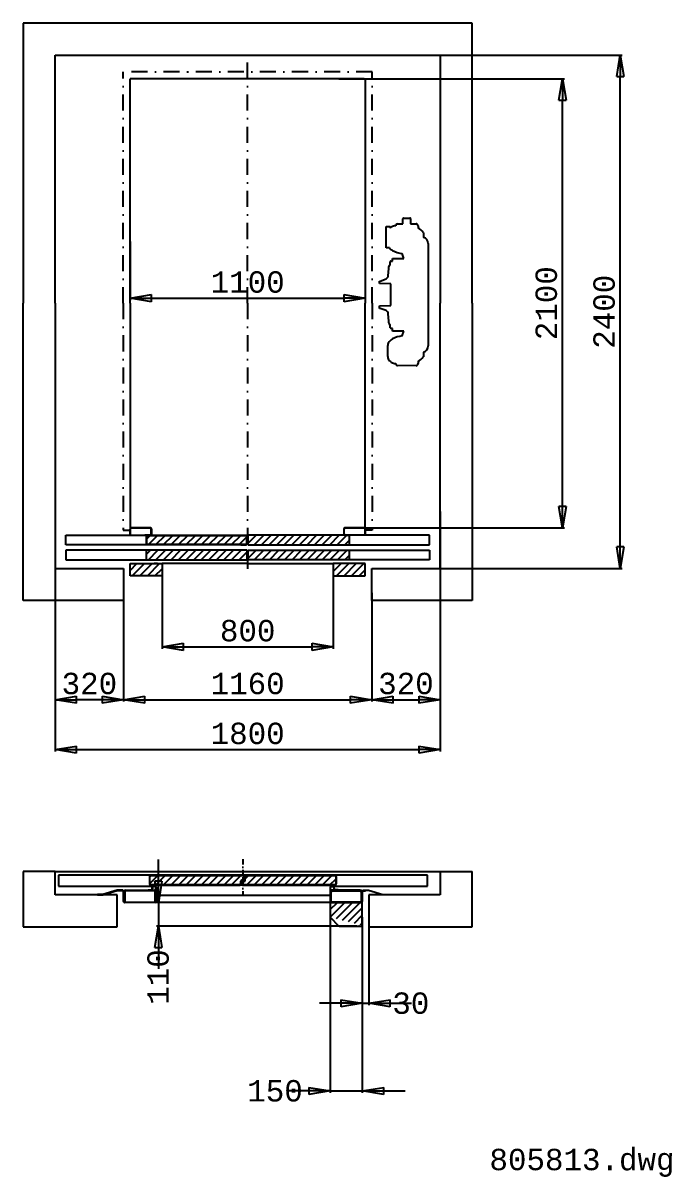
# Model space of a CAD drawing. Extents: x 66121 to 89453, y -8534 to 10021.
# Drawn here: x 71130 to 74164, y 3888 to 9284 of the extents above; entities that cross this region are included whole.
import ezdxf

# ---------------------------------------------------------------- set-up
doc = ezdxf.new("R2010")
doc.units = 0
doc.header["$LTSCALE"] = 50
doc.header["$MEASUREMENT"] = 0
doc.linetypes.add('DASHDOT', pattern=[1, 0.5, -0.25, 0, -0.25])
doc.layers.get('0').update_dxf_attribs({"linetype": 'CONTINUOUS'})
doc.layers.get('Defpoints').update_dxf_attribs({"linetype": 'CONTINUOUS'})
for name, color, linetype in [('CONT_35', 250, 'CONTINUOUS'), ('CONT_70', 5, 'CONTINUOUS'), ('DASHD_35', 40, 'DASHDOT'), ('DIM_MM', 7, 'CONTINUOUS'), ('HATCH_35', 6, 'CONTINUOUS'), ('TEXT_50', 7, 'CONTINUOUS')]:
    doc.layers.add(name, color=color, linetype=linetype)
doc.styles.get("Standard").update_dxf_attribs({"font": 'monotxt'})
doc.dimstyles.get("Standard").update_dxf_attribs({"dimscale": 50, "dimtxt": 2, "dimasz": 2, "dimexe": 0.18, "dimexo": 0, "dimgap": 0.5, "dimtad": 1, "dimdec": 0, "dimrnd": 1, "dimzin": 0, "dimdsep": 46, "dimtxsty": 'Standard', "dimblk": 'CLOSED', "dimcen": 0.09, "dimadec": 0, "dimazin": 0, "dimtfac": 1, "dimtdec": 0, "dimtmove": 2, "dimatfit": 0, "dimldrblk": 'CLOSED', "dimfxl": 1, "dimtolj": 1, "dimtzin": 0, "dimarcsym": 0})
pattern_1 = [(45, (62672.6360790185, -92637.37500503281), (-17.67766952966369, 17.67766952966369), [])]

# ---------------------------------------------------------------- blocks, each defined once
blk = doc.blocks.new('_Closed')
at = {"color": 0, "linetype": 'Continuous', "lineweight": -2}
for p, q in [((-1, 0.1666666666666667), (0, 0)), ((-1, 0.1666666666666667), (-1, -0.1666666666666667)), ((0, 0), (-1, -0.1666666666666667)), ((0, 0), (-1, 0))]:
    blk.add_line(p, q, dxfattribs=at)
blk = doc.blocks.new('*D38')
at = {"layer": 'Defpoints', "color": 0, "transparency": 16777216}
for p in [(72565.84516200642, 5121.343348505245), (72716.07251200639, 5103.025324055117), (72716.07251200639, 4290.110571547753)]:
    blk.add_point(p, dxfattribs=at)
at = {"layer": 'DIM_MM', "color": 0, "lineweight": -2, "transparency": 16777216}
for p, q in [((72565.84516200642, 5121.343348505245), (72565.84516200642, 4281.110571547753)), ((72716.07251200639, 5103.025324055117), (72716.07251200639, 4281.110571547753)), ((72465.84516200642, 4290.110571547753), (72365.84516200642, 4290.110571547753)), ((72565.84516200642, 4290.110571547753), (72716.07251200639, 4290.110571547753)), ((72816.07251200639, 4290.110571547753), (72916.07251200639, 4290.110571547753))]:
    blk.add_line(p, q, dxfattribs=at)
at = {"layer": 'DIM_MM', "color": 0, "lineweight": -2, "transparency": 16777216, "xscale": 100, "yscale": 100, "zscale": 100}
blk.add_blockref('_Closed', (72565.84516200642, 4290.110571547753), dxfattribs=at)
at = {"layer": 'DIM_MM', "color": 0, "lineweight": -2, "transparency": 16777216, "xscale": 100, "yscale": 100, "zscale": 100, "rotation": 180}
blk.add_blockref('_Closed', (72716.07251200639, 4290.110571547753), dxfattribs=at)
at = {"layer": 'DIM_MM', "color": 0, "transparency": 16777216, "insert": (72307.89082291625, 4290.110571547753), "char_height": 100, "attachment_point": 5}
blk.add_mtext('\\A1;150', dxfattribs=at)
blk = doc.blocks.new('*D39')
at = {"layer": 'Defpoints', "color": 0, "transparency": 16777216}
for p in [(72716.07251200639, 5103.400818184666), (72746.51798200666, 5097.953953644996), (72746.51798200666, 4699.898683044354)]:
    blk.add_point(p, dxfattribs=at)
at = {"layer": 'DIM_MM', "color": 0, "lineweight": -2, "transparency": 16777216}
for p, q in [((72716.07251200639, 5103.400818184666), (72716.07251200639, 4690.898683044354)), ((72746.51798200666, 5097.953953644996), (72746.51798200666, 4690.898683044354)), ((72616.07251200639, 4699.898683044354), (72516.07251200639, 4699.898683044354)), ((72716.07251200639, 4699.898683044354), (72746.51798200666, 4699.898683044354)), ((72846.51798200666, 4699.898683044354), (72946.51798200666, 4699.898683044354))]:
    blk.add_line(p, q, dxfattribs=at)
at = {"layer": 'DIM_MM', "color": 0, "lineweight": -2, "transparency": 16777216, "xscale": 100, "yscale": 100, "zscale": 100}
blk.add_blockref('_Closed', (72716.07251200639, 4699.898683044354), dxfattribs=at)
at = {"layer": 'DIM_MM', "color": 0, "lineweight": -2, "transparency": 16777216, "xscale": 100, "yscale": 100, "zscale": 100, "rotation": 180}
blk.add_blockref('_Closed', (72746.51798200666, 4699.898683044354), dxfattribs=at)
at = {"layer": 'DIM_MM', "color": 0, "transparency": 16777216, "insert": (72942.79425120183, 4699.898683044354), "char_height": 100, "attachment_point": 5}
blk.add_mtext('\\A1;30', dxfattribs=at)
blk = doc.blocks.new('*D40')
at = {"layer": 'Defpoints', "color": 0, "transparency": 16777216}
for p in [(72606.26171200883, 9023.879352251948), (73651.76171200981, 9023.879352251948), (72674.76171201041, 6923.879352254131)]:
    blk.add_point(p, dxfattribs=at)
at = {"layer": 'DIM_MM', "color": 0, "lineweight": -2, "transparency": 16777216}
for p, q in [((72606.26171200883, 9023.879352251948), (73660.76171200981, 9023.879352251948)), ((73651.76171200981, 7023.879352254131), (73651.76171200981, 8923.879352251948)), ((72674.76171201041, 6923.879352254131), (73660.76171200981, 6923.879352254131))]:
    blk.add_line(p, q, dxfattribs=at)
at = {"layer": 'DIM_MM', "color": 0, "lineweight": -2, "transparency": 16777216, "xscale": 100, "yscale": 100, "zscale": 100}
for p, rotation in [((73651.76171200981, 9023.879352251948), 90), ((73651.76171200981, 6923.879352254131), 270)]:
    blk.add_blockref('_Closed', p, dxfattribs=dict(at, rotation=rotation))
at = {"layer": 'DIM_MM', "color": 0, "transparency": 16777216, "insert": (73576.76171200981, 7973.879352253051), "char_height": 100, "attachment_point": 5, "rotation": 90}
blk.add_mtext('\\A1;2100', dxfattribs=at)
blk = doc.blocks.new('*D41')
at = {"layer": 'Defpoints', "color": 0, "transparency": 16777216}
for p in [(71279.9417120098, 7040.419352255391), (73079.9417120098, 6999.219352255001), (73079.9417120098, 5886.48935225499)]:
    blk.add_point(p, dxfattribs=at)
at = {"layer": 'DIM_MM', "color": 0, "lineweight": -2, "transparency": 16777216}
for p, q in [((71279.9417120098, 7040.419352255391), (71279.9417120098, 5877.48935225499)), ((73079.9417120098, 6999.219352255001), (73079.9417120098, 5877.48935225499)), ((71379.9417120098, 5886.48935225499), (72979.9417120098, 5886.48935225499))]:
    blk.add_line(p, q, dxfattribs=at)
at = {"layer": 'DIM_MM', "color": 0, "lineweight": -2, "transparency": 16777216, "xscale": 100, "yscale": 100, "zscale": 100, "rotation": 180}
blk.add_blockref('_Closed', (71279.9417120098, 5886.48935225499), dxfattribs=at)
at = {"layer": 'DIM_MM', "color": 0, "lineweight": -2, "transparency": 16777216, "xscale": 100, "yscale": 100, "zscale": 100}
blk.add_blockref('_Closed', (73079.9417120098, 5886.48935225499), dxfattribs=at)
at = {"layer": 'DIM_MM', "color": 0, "transparency": 16777216, "insert": (72179.9417120098, 5961.48935225499), "char_height": 100, "attachment_point": 5}
blk.add_mtext('\\A1;1800', dxfattribs=at)
blk = doc.blocks.new('*D42')
at = {"layer": 'Defpoints', "color": 0, "transparency": 16777216}
for p in [(72644.14076235984, 5171.698445255584), (71762.51253811235, 5061.213545256389), (72690.24460495984, 5061.213545256389)]:
    blk.add_point(p, dxfattribs=at)
at = {"layer": 'DIM_MM', "color": 0, "lineweight": -2, "transparency": 16777216}
for p, q in [((71762.51253811235, 5271.698445255584), (71762.51253811235, 5371.698445255584)), ((72644.14076235984, 5171.698445255584), (71753.51253811235, 5171.698445255584)), ((71762.51253811235, 5171.698445255584), (71762.51253811235, 5061.213545256389)), ((72690.24460495984, 5061.213545256389), (71753.51253811235, 5061.213545256389)), ((71762.51253811235, 4961.213545256389), (71762.51253811235, 4861.213545256389))]:
    blk.add_line(p, q, dxfattribs=at)
at = {"layer": 'DIM_MM', "color": 0, "lineweight": -2, "transparency": 16777216, "xscale": 100, "yscale": 100, "zscale": 100}
for p, rotation in [((71762.51253811235, 5171.698445255584), 270), ((71762.51253811235, 5061.213545256389), 90)]:
    blk.add_blockref('_Closed', p, dxfattribs=dict(at, rotation=rotation))
at = {"layer": 'DIM_MM', "color": 0, "transparency": 16777216, "insert": (71761.73734711643, 4822.835127285791), "char_height": 100, "attachment_point": 5, "rotation": 90}
blk.add_mtext('\\A1;110', dxfattribs=at)
blk = doc.blocks.new('*D43')
at = {"layer": 'Defpoints', "color": 0, "transparency": 16777216}
for p in [(71599.94171200659, 6646.819352255239), (72759.94171200645, 6611.319352254919), (72759.94171200645, 6119.809352255084)]:
    blk.add_point(p, dxfattribs=at)
at = {"layer": 'DIM_MM', "color": 0, "lineweight": -2, "transparency": 16777216}
for p, q in [((71599.94171200659, 6646.819352255239), (71599.94171200659, 6110.809352255084)), ((72759.94171200645, 6611.319352254919), (72759.94171200645, 6110.809352255084)), ((71699.94171200659, 6119.809352255084), (72659.94171200645, 6119.809352255084))]:
    blk.add_line(p, q, dxfattribs=at)
at = {"layer": 'DIM_MM', "color": 0, "lineweight": -2, "transparency": 16777216, "xscale": 100, "yscale": 100, "zscale": 100, "rotation": 180}
blk.add_blockref('_Closed', (71599.94171200659, 6119.809352255084), dxfattribs=at)
at = {"layer": 'DIM_MM', "color": 0, "lineweight": -2, "transparency": 16777216, "xscale": 100, "yscale": 100, "zscale": 100}
blk.add_blockref('_Closed', (72759.94171200645, 6119.809352255084), dxfattribs=at)
at = {"layer": 'DIM_MM', "color": 0, "transparency": 16777216, "insert": (72179.94171200652, 6194.809352255084), "char_height": 100, "attachment_point": 5}
blk.add_mtext('\\A1;1160', dxfattribs=at)
blk = doc.blocks.new('*D44')
at = {"layer": 'Defpoints', "color": 0, "transparency": 16777216}
for p in [(71629.94171200588, 8262.41935225478), (72729.9417120066, 8191.119352255169), (72729.9417120066, 7997.319352254977)]:
    blk.add_point(p, dxfattribs=at)
at = {"layer": 'DIM_MM', "color": 0, "lineweight": -2, "transparency": 16777216}
for p, q in [((71629.94171200588, 8262.41935225478), (71629.94171200588, 7988.319352254977)), ((72729.9417120066, 8191.119352255169), (72729.9417120066, 7988.319352254977)), ((71729.94171200588, 7997.319352254977), (72629.9417120066, 7997.319352254977))]:
    blk.add_line(p, q, dxfattribs=at)
at = {"layer": 'DIM_MM', "color": 0, "lineweight": -2, "transparency": 16777216, "xscale": 100, "yscale": 100, "zscale": 100, "rotation": 180}
blk.add_blockref('_Closed', (71629.94171200588, 7997.319352254977), dxfattribs=at)
at = {"layer": 'DIM_MM', "color": 0, "lineweight": -2, "transparency": 16777216, "xscale": 100, "yscale": 100, "zscale": 100}
blk.add_blockref('_Closed', (72729.9417120066, 7997.319352254977), dxfattribs=at)
at = {"layer": 'DIM_MM', "color": 0, "transparency": 16777216, "insert": (72179.94171200624, 8072.319352254977), "char_height": 100, "attachment_point": 5}
blk.add_mtext('\\A1;1100', dxfattribs=at)
blk = doc.blocks.new('*D68')
at = {"layer": 'Defpoints', "color": 0, "transparency": 16777216}
for p in [(71279.9417120098, 6896.519352254814), (71599.94171200668, 6671.319352254774), (71279.9417120098, 6119.809352255084)]:
    blk.add_point(p, dxfattribs=at)
at = {"layer": 'DIM_MM', "color": 0, "lineweight": -2, "transparency": 16777216}
for p, q in [((71279.9417120098, 6896.519352254814), (71279.9417120098, 6110.809352255084)), ((71599.94171200668, 6671.319352254774), (71599.94171200668, 6110.809352255084)), ((71499.94171200668, 6119.809352255084), (71379.9417120098, 6119.809352255084))]:
    blk.add_line(p, q, dxfattribs=at)
at = {"layer": 'DIM_MM', "color": 0, "lineweight": -2, "transparency": 16777216, "xscale": 100, "yscale": 100, "zscale": 100, "rotation": 180}
blk.add_blockref('_Closed', (71279.9417120098, 6119.809352255084), dxfattribs=at)
at = {"layer": 'DIM_MM', "color": 0, "lineweight": -2, "transparency": 16777216, "xscale": 100, "yscale": 100, "zscale": 100}
blk.add_blockref('_Closed', (71599.94171200668, 6119.809352255084), dxfattribs=at)
at = {"layer": 'DIM_MM', "color": 0, "transparency": 16777216, "insert": (71439.94171200824, 6194.809352255084), "char_height": 100, "attachment_point": 5}
blk.add_mtext('\\A1;320', dxfattribs=at)
blk = doc.blocks.new('*D69')
at = {"layer": 'Defpoints', "color": 0, "transparency": 16777216}
for p in [(71779.9417120066, 6719.319352255094), (72579.94171200652, 6721.619352255198), (72579.94171200652, 6366.859352255393)]:
    blk.add_point(p, dxfattribs=at)
at = {"layer": 'DIM_MM', "color": 0, "lineweight": -2, "transparency": 16777216}
for p, q in [((71779.9417120066, 6719.319352255094), (71779.9417120066, 6357.859352255393)), ((72579.94171200652, 6721.619352255198), (72579.94171200652, 6357.859352255393)), ((71879.9417120066, 6366.859352255393), (72479.94171200652, 6366.859352255393))]:
    blk.add_line(p, q, dxfattribs=at)
at = {"layer": 'DIM_MM', "color": 0, "lineweight": -2, "transparency": 16777216, "xscale": 100, "yscale": 100, "zscale": 100, "rotation": 180}
blk.add_blockref('_Closed', (71779.9417120066, 6366.859352255393), dxfattribs=at)
at = {"layer": 'DIM_MM', "color": 0, "lineweight": -2, "transparency": 16777216, "xscale": 100, "yscale": 100, "zscale": 100}
blk.add_blockref('_Closed', (72579.94171200652, 6366.859352255393), dxfattribs=at)
at = {"layer": 'DIM_MM', "color": 0, "transparency": 16777216, "insert": (72179.94171200656, 6441.859352255393), "char_height": 100, "attachment_point": 5}
blk.add_mtext('\\A1;800', dxfattribs=at)
blk = doc.blocks.new('*D70')
at = {"layer": 'Defpoints', "color": 0, "transparency": 16777216}
for p in [(73034.86171200984, 9133.87935225544), (73921.96171200975, 9133.87935225544), (73013.6617120098, 6733.879352254713)]:
    blk.add_point(p, dxfattribs=at)
at = {"layer": 'DIM_MM', "color": 0, "lineweight": -2, "transparency": 16777216}
for p, q in [((73034.86171200984, 9133.87935225544), (73930.96171200975, 9133.87935225544)), ((73921.96171200975, 6833.879352254713), (73921.96171200975, 9033.87935225544)), ((73013.6617120098, 6733.879352254713), (73930.96171200975, 6733.879352254713))]:
    blk.add_line(p, q, dxfattribs=at)
at = {"layer": 'DIM_MM', "color": 0, "lineweight": -2, "transparency": 16777216, "xscale": 100, "yscale": 100, "zscale": 100}
for p, rotation in [((73921.96171200975, 9133.87935225544), 90), ((73921.96171200975, 6733.879352254713), 270)]:
    blk.add_blockref('_Closed', p, dxfattribs=dict(at, rotation=rotation))
at = {"layer": 'DIM_MM', "color": 0, "transparency": 16777216, "insert": (73846.96171200975, 7933.879352255089), "char_height": 100, "attachment_point": 5, "rotation": 90}
blk.add_mtext('\\A1;2400', dxfattribs=at)
blk = doc.blocks.new('*D71')
at = {"layer": 'Defpoints', "color": 0, "transparency": 16777216}
for p in [(73079.9417120098, 6867.519352254727), (72759.94171200672, 6618.919352255012), (73079.9417120098, 6119.809352255084)]:
    blk.add_point(p, dxfattribs=at)
at = {"layer": 'DIM_MM', "color": 0, "lineweight": -2, "transparency": 16777216}
for p, q in [((73079.9417120098, 6867.519352254727), (73079.9417120098, 6110.809352255084)), ((72759.94171200672, 6618.919352255012), (72759.94171200672, 6110.809352255084)), ((72859.94171200672, 6119.809352255084), (72979.9417120098, 6119.809352255084))]:
    blk.add_line(p, q, dxfattribs=at)
at = {"layer": 'DIM_MM', "color": 0, "lineweight": -2, "transparency": 16777216, "xscale": 100, "yscale": 100, "zscale": 100, "rotation": 180}
blk.add_blockref('_Closed', (72759.94171200672, 6119.809352255084), dxfattribs=at)
at = {"layer": 'DIM_MM', "color": 0, "lineweight": -2, "transparency": 16777216, "xscale": 100, "yscale": 100, "zscale": 100}
blk.add_blockref('_Closed', (73079.9417120098, 6119.809352255084), dxfattribs=at)
at = {"layer": 'DIM_MM', "color": 0, "transparency": 16777216, "insert": (72919.94171200827, 6194.809352255084), "char_height": 100, "attachment_point": 5}
blk.add_mtext('\\A1;320', dxfattribs=at)

msp = doc.modelspace()

# ---------------------------------------------------------------- hatches: boundary and pattern name
at = {"layer": 'HATCH_35'}
h = msp.add_hatch(dxfattribs=at)
h.set_pattern_fill('ANSI31', color=256, scale=200, style=0)
h.set_pattern_definition(pattern_1)
h.paths.add_polyline_path([(71779.94171200659, 6755.879352258089), (71629.94171200678, 6755.879352257361), (71629.94171200659, 6698.879352253753), (71779.94171200659, 6698.879352257391)])
h.paths.add_polyline_path([(72177.44171200664, 6773.879352254859), (72177.44171200664, 6818.879352255295), (71705.44171200652, 6818.879352255295), (71705.4417120066, 6773.879352254859)])
h.paths.add_polyline_path([(71706.44171200653, 6887.879352254422), (71706.44171200653, 6844.879352254393), (72176.4417120066, 6844.879352254393), (72176.4417120066, 6887.879352254422)])
h = msp.add_hatch(dxfattribs=at)
h.set_pattern_fill('ANSI31', color=256, scale=200, style=0)
h.set_pattern_definition(pattern_1)
h.paths.add_polyline_path([(72654.4417120066, 6888.879352252443), (72634.94171200652, 6888.879352252443), (72182.44171200648, 6888.879352255004), (72182.44171200648, 6843.879352255295), (72654.44171200659, 6843.879352255295)])
h.paths.add_polyline_path([(72654.44171200659, 6818.879352255295), (72182.44171200648, 6818.879352255295), (72182.44171200648, 6773.879352254859), (72654.44171200649, 6773.879352254859)])
h.paths.add_polyline_path([(72729.94171200633, 6755.879352257361), (72579.9417120065, 6755.879352258089), (72579.9417120065, 6698.879352257391), (72729.94171200642, 6698.879352253753)])
h = msp.add_hatch(dxfattribs=at)
h.set_pattern_fill('ANSI31', color=256, scale=200, style=0)
h.set_pattern_definition(pattern_1)
edge = h.paths.add_edge_path()
edge.add_line((72143.69767600954, 5253.901214255493), (71726.59473700321, 5253.901214256221))
edge.add_arc((71726.59473700321, 5257.960610255723), 4.059395999981887, 180, 270, ccw=False)
edge.add_line((71722.53534100317, 5257.960610255723), (71722.53534100334, 5293.48032525555))
edge.add_arc((71726.59473700312, 5293.48032525555), 4.059395999845744, 90, 180, ccw=False)
edge.add_line((71726.59473700312, 5297.539721255052), (72158.92041100957, 5297.53972125578))
edge.add_arc((72158.92041100957, 5293.48032525555), 4.059395999999769, 0, 90, ccw=False)
edge.add_line((72162.97980700954, 5293.48032525555), (72162.97980700954, 5280.287288255531))
edge.add_arc((72158.92041100957, 5280.287288255531), 4.059395999996885, -90, 0, ccw=False)
edge.add_line((72158.92041100957, 5276.227892256029), (72152.8313170095, 5276.227892256029))
edge.add_arc((72152.8313170095, 5271.153647255742), 5.074244999998269, 90, 180)
edge.add_line((72147.75707200958, 5271.153647255742), (72147.75707200958, 5257.960610255723))
edge.add_arc((72143.69767600954, 5257.960610255723), 4.059395999999193, -90, 0, ccw=False)
h = msp.add_hatch(dxfattribs=at)
h.set_pattern_fill('ANSI31', color=256, scale=200, style=0)
h.set_pattern_definition(pattern_1)
edge = h.paths.add_edge_path()
edge.add_line((72589.21638700974, 5253.901214255493), (72156.89071300956, 5253.901214255493))
edge.add_arc((72156.89071300956, 5257.960610255723), 4.059395999999769, 180, 270, ccw=False)
edge.add_line((72152.8313170095, 5257.960610255723), (72152.8313170095, 5266.079402255455))
edge.add_arc((72156.89071300956, 5266.079402255455), 4.059396000000346, 90, 180, ccw=False)
edge.add_line((72156.89071300956, 5270.138798255684), (72162.57386740952, 5270.138798255684))
edge.add_arc((72162.57386740952, 5275.618982855995), 5.480184599999053, 270, 360)
edge.add_line((72168.05405200955, 5275.618982855995), (72168.05405200955, 5293.48032525555))
edge.add_arc((72172.1134480095, 5293.48032525555), 4.059395999999769, 90, 180, ccw=False)
edge.add_line((72172.1134480095, 5297.53972125578), (72589.21638700974, 5297.53972125578))
edge.add_arc((72589.21638700974, 5293.48032525555), 4.059395999998616, 0, 90, ccw=False)
edge.add_line((72593.2757830097, 5293.48032525555), (72593.2757830097, 5257.960610255723))
edge.add_arc((72589.21638700974, 5257.960610255723), 4.059395999998616, -90, 0, ccw=False)
h = msp.add_hatch(dxfattribs=at)
h.set_pattern_fill('ANSI31', color=256, scale=200, style=0)
h.set_pattern_definition([(45, (62674.6360790185, -92646.37500503281), (-17.67766952966369, 17.67766952966369), [])])
edge = h.paths.add_edge_path()
edge.add_arc((72712.01311600642, 5065.27294125624), 4.059395999999769, 270, 360)
edge.add_arc((72569.90455800635, 5103.488962134703), 4.059395999999769, 180, 225.0000000004419)
edge.add_line((72608.12057888463, 5061.213545256011), (72712.01311600642, 5061.213545256011))
edge.add_line((72567.03413156723, 5100.618535695663), (72605.2501524455, 5062.4025148172))
edge.add_line((72716.07251200637, 5065.27294125624), (72716.07251200637, 5167.639049254249))
edge.add_arc((72712.01311600642, 5167.639049254249), 4.059395999999769, 0, 90)
edge.add_line((72569.90455800635, 5171.698445255934), (72712.01311600642, 5171.698445254478))
edge.add_arc((72569.90455800635, 5167.639049256431), 4.059395999999769, 90, 180)
edge.add_line((72565.8451620064, 5167.639049256431), (72565.8451620064, 5103.488962134703))

# ---------------------------------------------------------------- linework, layer by layer
at = {"layer": 'CONT_35', "ltscale": 3}
for p, q in [((72724.9417119269, 9023.879352255935), (71629.94171200614, 9023.879352214462)), ((71629.94171200569, 7973.879352255208), (71629.94171200614, 9023.879352214462)), ((72729.94171200623, 9023.879352255935), (72729.9417120067, 7973.879352255208)), ((72905.721712007, 8345.374963443064), (72905.721712007, 8368.881254617336)), ((72908.72171200697, 8371.88125461722), (72938.461712007, 8371.88125461722)), ((72941.46171200697, 8368.881254617336), (72941.46171200697, 8345.38101835893)), ((72828.01171181398, 8232.33210742288), (72828.01171181398, 8331.832107423143)), ((72828.01171181398, 8331.832107423143), (72845.51171181399, 8331.832107423143)), ((72845.51171181399, 8331.832107423143), (72845.51171181399, 8324.085424810946)), ((72851.62216842161, 8329.362932801778), (72851.64404994846, 8329.376040349198)), ((72872.22513676832, 8335.794634105296), (72872.2514349154, 8335.79634372687)), ((72880.5200104615, 8345.370693880577), (72905.721712007, 8345.374963443064)), ((72941.46171200697, 8345.38101835893), (72968.19883087625, 8345.385548044906)), ((72968.19883087625, 8345.385548044906), (72968.19883311498, 8345.385547739315)), ((72976.57180169696, 8335.789760816588), (72976.57180169696, 8324.791572342983)), ((73000.47167716418, 8304.095600170294), (73002.33797148292, 8303.582076794155)), ((73002.33797148292, 8303.582076794155), (73002.33797148292, 8281.842076794019)), ((72842.6992066288, 8232.33210742288), (72828.01171181398, 8232.33210742288)), ((72909.68453234107, 8183.539352191619), (72902.71361502662, 8206.590251609632)), ((73024.0117118138, 8253.399157471322), (73024.01171181389, 7773.759547037807)), ((72846.44171203779, 8153.437469146193), (72846.44171203779, 8168.139665979434)), ((72849.44171203776, 8171.139665979317), (72856.44171200709, 8171.139665979317)), ((72856.44171200709, 8183.539352191619), (72909.68453234107, 8183.539352191619)), ((72856.44171200709, 8171.139665979317), (72856.44171200709, 8183.539352191619)), ((72837.39493586897, 8102.319113916346), (72839.94171200681, 8136.579352378212)), ((72839.94171200681, 8136.579352378212), (72839.94171200681, 8145.579352316745)), ((72796.44171200169, 8077.57935225487), (72799.40664757694, 8077.67183619977)), ((72796.44171200169, 8065.579352255336), (72796.44171200169, 8077.57935225487)), ((72849.94171200677, 8064.043087546052), (72796.44171200169, 8065.579352255336)), ((72799.40664757694, 8077.67183619977), (72827.35141232522, 8088.046933205951)), ((72849.94171200677, 7963.115616963078), (72849.94171200677, 8064.043087546052)), ((71629.94171200569, 7973.879352255208), (71629.94171200614, 6923.87935225448)), ((72729.94171200623, 6923.87935225448), (72729.9417120067, 7973.879352255208)), ((72796.44171200169, 7961.579352253793), (72849.94171200677, 7963.115616963078)), ((72796.44171200169, 7949.579352254259), (72796.44171200169, 7961.579352253793)), ((72799.40664757694, 7949.486868309359), (72796.44171200169, 7949.579352254259)), ((72827.35141232512, 7939.111771303178), (72799.40664757694, 7949.486868309359)), ((72839.94171200681, 7890.579352130917), (72837.39493586897, 7924.839590592783)), ((72839.94171200681, 7881.579352192384), (72839.94171200681, 7890.579352130917)), ((72846.44171203779, 7859.019038529696), (72846.44171203779, 7873.721235362937)), ((72856.44171200709, 7856.019038529812), (72849.44171203776, 7856.019038529812)), ((72856.44171200709, 7843.61935231751), (72856.44171200709, 7856.019038529812)), ((72909.68453234107, 7843.61935231751), (72856.44171200709, 7843.61935231751)), ((72902.71361502662, 7820.568452899497), (72909.68453234107, 7843.61935231751)), ((72834.99834514158, 7724.335862917687), (72834.99834514158, 7776.597610222561)), ((73002.33797148292, 7723.576627714974), (73000.47167716418, 7723.063104338835)), ((73002.33797148292, 7745.31662771511), (73002.33797148292, 7723.576627714974)), ((72968.19883057295, 7681.773158681935), (72880.5200104615, 7681.788010628552)), ((72976.57180169696, 7702.367132166146), (72976.57180169696, 7691.368945952454)), ((71629.94171200623, 6893.879352255644), (71629.94171200605, 6918.879352255644)), ((71630.94171200598, 6918.879352255644), (71630.94171200626, 6893.879352255644)), ((71634.94171200616, 6923.879352255208), (71724.94171200658, 6923.879352252297)), ((71724.94171200666, 6922.879352252094), (71634.94171200616, 6922.879352255004)), ((71728.94171200649, 6893.879352252006), (71728.94171200649, 6918.879352252006)), ((71729.9417120065, 6918.879352252006), (71729.9417120065, 6893.879352252006)), ((72629.9417120065, 6918.879352252006), (72629.9417120065, 6893.879352252006)), ((72630.94171200653, 6893.879352252006), (72630.94171200653, 6918.879352252734)), ((72724.94171200621, 6923.879352255935), (72634.94171200643, 6923.879352252297)), ((72634.94171200634, 6922.879352252094), (72724.9417120063, 6922.879352255732)), ((72728.94171200639, 6918.879352255644), (72728.94171200621, 6893.879352255644)), ((72729.94171200623, 6893.879352256372), (72729.94171200642, 6918.879352255644)), ((71329.94171200687, 6888.879352254626), (72177.44171200664, 6888.879352254626)), ((71329.94171200687, 6843.879352254917), (71329.94171200687, 6888.879352254626)), ((71630.94171200626, 6893.879352255644), (71629.94171200623, 6893.879352255644)), ((71699.94171200649, 6889.879352251919), (71724.94171200649, 6889.879352251919)), ((71699.94171200649, 6888.879352251715), (71699.94171200649, 6889.879352251919)), ((71724.94171200649, 6888.879352251715), (71699.94171200649, 6888.879352251715)), ((71705.44171200652, 6888.879352254626), (71705.44171200652, 6843.879352254917)), ((71706.44171200653, 6887.879352254422), (72176.4417120066, 6887.879352254422)), ((71706.44171200653, 6887.879352254422), (71706.44171200653, 6844.879352254393)), ((72176.4417120066, 6844.879352254393), (72176.4417120066, 6887.879352254422)), ((72177.44171200664, 6843.879352254917), (72177.44171200664, 6888.879352254626)), ((72182.44171200648, 6843.879352254917), (72182.44171200648, 6888.879352254626)), ((72659.94171200652, 6889.879352251919), (72634.94171200652, 6889.879352251919)), ((72634.94171200652, 6888.879352252443), (72659.94171200652, 6888.879352252443)), ((72654.44171200659, 6888.879352254626), (72654.44171200659, 6843.879352254917)), ((72659.94171200652, 6888.879352252443), (72659.94171200652, 6889.879352251919)), ((72728.94171200621, 6893.879352255644), (72729.94171200623, 6893.879352256372)), ((73029.94171200623, 6843.879352254917), (73029.94171200623, 6888.879352254626)), ((72177.44171200664, 6843.879352254917), (71329.94171200687, 6843.879352254917)), ((71329.94171200687, 6818.879352254917), (71329.94171200687, 6773.87935225448)), ((71705.44171200652, 6818.879352254917), (71705.4417120066, 6773.87935225448)), ((72176.4417120066, 6844.879352254393), (71706.44171200653, 6844.879352254393)), ((72147.44171200662, 6843.879352254917), (72172.44171200662, 6843.879352254917)), ((72177.44171200664, 6773.87935225448), (72177.44171200664, 6818.879352254917)), ((72182.44171200648, 6773.87935225448), (72182.44171200648, 6818.879352254917)), ((72654.44171200659, 6818.879352254917), (72654.44171200649, 6773.87935225448)), ((73029.94171200623, 6818.879352254917), (73029.94171200623, 6773.87935225448)), ((71629.94171200678, 6755.879352257361), (71779.94171200659, 6755.879352258089)), ((71629.94171200659, 6698.879352253753), (71629.94171200678, 6755.879352257361)), ((71757.94171200757, 6755.879352257361), (71742.94171200952, 6755.879352257361)), ((72179.94171200659, 6755.879352258089), (71779.9417120065, 6755.879352258089)), ((71779.94171200659, 6755.879352258089), (71779.94171200659, 6698.879352257391)), ((72179.9417120065, 6755.879352258089), (72579.94171200659, 6755.879352258089)), ((72729.94171200633, 6755.879352257361), (72579.9417120065, 6755.879352258089)), ((72579.9417120065, 6755.879352258089), (72579.9417120065, 6698.879352257391)), ((72729.94171200642, 6698.879352253753), (72729.94171200633, 6755.879352257361)), ((71779.94171200659, 6698.879352257391), (71629.94171200659, 6698.879352253753)), ((72579.9417120065, 6698.879352257391), (72729.94171200642, 6698.879352253753))]:
    msp.add_line(p, q, dxfattribs=at)
at = {"layer": 'CONT_35'}
for p, q in [((71279.94171200978, 5316.821852254689), (73079.9417120098, 5316.821852254689)), ((73020.52721201233, 5298.554570255837), (71295.28391200681, 5298.55457025511)), ((71295.28391200681, 5298.55457025511), (71295.28391200681, 5247.812120255148)), ((71721.52049200328, 5293.48032525555), (71721.5204920032, 5257.960610255723)), ((71722.53534100317, 5257.960610255723), (71722.53534100334, 5293.48032525555)), ((72158.92041100957, 5298.554570255837), (71726.59473700321, 5298.55457025511)), ((71726.59473700312, 5297.539721255052), (72158.92041100957, 5297.53972125578)), ((72162.97980700954, 5293.48032525555), (72162.97980700954, 5280.287288255531)), ((72163.9946560095, 5280.287288255531), (72163.9946560095, 5293.48032525555)), ((72167.03920300958, 5293.48032525555), (72167.03920300958, 5275.618982855995)), ((72168.05405200955, 5275.618982855995), (72168.05405200955, 5293.48032525555)), ((72589.21638700974, 5298.55457025511), (72172.1134480095, 5298.55457025511)), ((72172.1134480095, 5297.53972125578), (72589.21638700974, 5297.53972125578)), ((72593.2757830097, 5293.48032525555), (72593.2757830097, 5257.960610255723)), ((72594.29063200975, 5257.960610255723), (72594.29063200975, 5293.48032525555)), ((73020.52721201233, 5247.812120255148), (73020.52721201233, 5298.554570255837)), ((71295.28391200681, 5247.812120255148), (71746.89171700654, 5247.812120255148)), ((72143.69767600954, 5253.901214255493), (71726.59473700321, 5253.901214256221)), ((71726.59473700321, 5252.886365256163), (72143.69767600954, 5252.886365255436)), ((71733.69868000761, 5234.619083258767), (71733.69868000716, 5242.737875257772)), ((71734.71352900703, 5242.737875257772), (71734.7135290075, 5234.619083258767)), ((71738.77292500708, 5247.812120258059), (71746.89171700654, 5247.812120258059)), ((71746.89171700654, 5246.797271258001), (71738.77292500681, 5246.797271258001)), ((71750.9511130066, 5176.772690257676), (71750.9511130066, 5242.737875257772)), ((71751.96596200655, 5242.737875257772), (71751.96596200655, 5176.772690257676)), ((72147.75707200958, 5271.153647255742), (72147.75707200958, 5257.960610255723)), ((72148.77192100955, 5257.960610255723), (72148.77192100955, 5271.153647255742)), ((72151.81646800954, 5266.079402255455), (72151.81646800954, 5257.960610255723)), ((72158.92041100957, 5276.227892256029), (72152.8313170095, 5276.227892256029)), ((72152.8313170095, 5275.213043255972), (72158.92041100957, 5275.213043255972)), ((72152.8313170095, 5257.960610255723), (72152.8313170095, 5266.079402255455)), ((72162.57386740952, 5271.153647255742), (72156.89071300956, 5271.153647255742)), ((72156.89071300956, 5270.138798255684), (72162.57386740952, 5270.138798255684)), ((72589.21638700974, 5253.901214255493), (72156.89071300956, 5253.901214255493)), ((72156.89071300956, 5252.886365255436), (72589.21638700974, 5252.886365255436)), ((72565.8451620064, 5242.737875257772), (72565.8451620064, 5176.772690257676)), ((72566.86001100646, 5176.772690257676), (72566.86001100646, 5242.737875257772)), ((72570.91940700641, 5247.812120255148), (73020.52721201233, 5247.812120255148)), ((72579.03819900587, 5247.812120258059), (72570.91940700641, 5247.812120258059)), ((72570.91940700641, 5246.797271258001), (72579.03819900614, 5246.797271258001)), ((72583.09759500592, 5242.737875257772), (72583.09759500546, 5234.619083258767)), ((72584.11244400543, 5234.61908325804), (72584.11244400588, 5242.737875257772)), ((71503.18203915848, 5208.740433755484), (71477.81273367316, 5208.740433755484)), ((71477.81273367316, 5207.218160255761), (71477.81273367316, 5208.740433755484)), ((71477.81273367316, 5207.218160255761), (71503.18203915848, 5207.218160255761)), ((71570.30799100673, 5229.037413755177), (71503.18203915848, 5208.740433755484)), ((71503.18203915848, 5207.218160255761), (71570.30799100673, 5227.515140255455)), ((71595.67921600671, 5229.037413755177), (71570.30799100673, 5229.037413755177)), ((71570.30799100673, 5227.515140255455), (71595.67921600671, 5227.515140255455)), ((71585.53072600669, 5227.515140251817), (71595.67921600545, 5227.515140254)), ((71595.67921600671, 5226.500291255397), (71585.53072600669, 5226.500291255397)), ((71595.67921600671, 5227.515140255455), (71595.67921600671, 5229.037413755177)), ((71599.73861200658, 5176.772690254038), (71599.73861200677, 5222.440895255168)), ((71600.75346100672, 5222.44089525444), (71600.75346100664, 5176.772690254038)), ((71601.76831001042, 5177.787539258461), (71601.76831000952, 5221.426046258021)), ((71605.82770600902, 5221.426046258021), (71605.82770601092, 5177.787539258461)), ((71609.88710200906, 5229.544838257752), (71742.83232100712, 5229.54483825848)), ((71742.83232100731, 5225.485442258978), (71609.88710200888, 5225.48544225825)), ((71714.41654900806, 5230.559687258537), (71729.63928400783, 5230.559687258537)), ((71714.41654900943, 5229.54483825848), (71714.41654900806, 5230.559687258537)), ((71729.63928400757, 5229.54483825848), (71714.41654900943, 5229.54483825848)), ((71746.89171700928, 5177.787539258461), (71746.89171700727, 5221.426046258748)), ((71750.9511130075, 5221.426046258748), (71750.95111300923, 5177.787539258461)), ((72565.8451620064, 5204.681037755981), (71751.96596200638, 5204.681037755981)), ((72566.86001100554, 5221.426046258748), (72566.86001100372, 5177.787539258461)), ((72570.91940700378, 5177.787539258461), (72570.91940700568, 5221.426046258748)), ((72705.92402200398, 5229.544838257752), (72574.97880300591, 5229.54483825848)), ((72574.97880300564, 5225.48544225825), (72705.92402200415, 5225.48544225825)), ((72603.39457500489, 5230.559687258537), (72588.1718400052, 5230.559687258537)), ((72588.17184000548, 5229.54483825848), (72603.39457500352, 5229.54483825848)), ((72603.39457500352, 5229.54483825848), (72603.39457500489, 5230.559687258537)), ((72709.98341800393, 5221.426046258021), (72709.98341800203, 5177.787539258461)), ((72714.04281400253, 5177.787539258461), (72714.04281400343, 5221.426046258021)), ((72715.05766300632, 5222.440895253712), (72715.0576630064, 5176.772690254038)), ((72716.07251200637, 5176.772690254038), (72716.07251200629, 5222.440895255168)), ((72720.13190800624, 5229.037413755177), (72745.50313300622, 5229.037413755177)), ((72720.13190800624, 5227.515140255455), (72720.13190800624, 5229.037413755177)), ((72745.50313300622, 5227.515140255455), (72720.13190800624, 5227.515140255455)), ((72730.28039800626, 5227.515140251817), (72720.1319080075, 5227.515140254)), ((72720.13190800624, 5226.500291255397), (72730.28039800626, 5226.500291255397)), ((72730.28039800626, 5226.500291255397), (72730.28039800626, 5227.515140251817)), ((72745.50313300622, 5229.037413755177), (72812.62908485449, 5208.740433755484)), ((72812.62908485449, 5207.218160255761), (72745.50313300622, 5227.515140255455)), ((72812.62908485449, 5208.740433755484), (72837.9983903398, 5208.740433755484)), ((72837.9983903398, 5207.218160255761), (72812.62908485449, 5207.218160255761)), ((72837.9983903398, 5207.218160255761), (72837.9983903398, 5208.740433755484)), ((71605.82770601092, 5177.787539258461), (71601.76831001042, 5177.787539258461)), ((71604.81285700669, 5172.713294254536), (71746.89171700663, 5172.713294258174)), ((71746.89171700654, 5171.698445258116), (71604.81285700669, 5171.698445254478)), ((71750.95111300923, 5177.787539258461), (71746.89171700928, 5177.787539258461)), ((72565.8451620064, 5167.639049256431), (72565.8451620064, 5103.488962134703)), ((72566.86001100372, 5177.787539258461), (72570.91940700378, 5177.787539258461)), ((72569.90455800635, 5171.698445255934), (72712.01311600642, 5171.698445254478)), ((72710.99826700626, 5172.713294254536), (72570.91940700632, 5172.713294257446)), ((72570.91940700641, 5171.698445258116), (72712.0131160065, 5171.698445254478)), ((72709.98341800203, 5177.787539258461), (72714.04281400253, 5177.787539258461)), ((72716.07251200637, 5065.27294125624), (72716.07251200637, 5167.639049254249)), ((72567.03413156723, 5100.618535695663), (72605.2501524455, 5062.4025148172)), ((72608.12057888463, 5061.213545256011), (72712.01311600642, 5061.213545256011))]:
    msp.add_line(p, q, dxfattribs=at)
at = {"layer": 'CONT_35', "ltscale": 3}
for points in [[(73029.94171200624, 6888.879352255004), (72654.4417120066, 6888.879352255004), (72182.44171200649, 6888.879352255004)], [(72177.44171200665, 6818.879352255295), (71705.44171200653, 6818.879352255295), (71329.94171200688, 6818.879352255295)], [(72182.44171200649, 6843.879352255295), (72654.4417120066, 6843.879352255295), (73029.94171200624, 6843.879352255295)], [(72182.44171200649, 6818.879352255295), (72654.4417120066, 6818.879352255295), (73029.94171200624, 6818.879352255295)], [(71329.94171200688, 6773.879352254859), (71705.44171200662, 6773.879352254859), (72177.44171200665, 6773.879352254859)], [(73029.94171200624, 6773.879352254859), (72654.4417120065, 6773.879352254859), (72182.44171200649, 6773.879352254859)]]:
    msp.add_lwpolyline(points, dxfattribs=at)
for centre, radius, start, end in [((72908.72171200697, 8368.881254617336), 2.999999999999403, 90, 180), ((72938.461712007, 8368.881254617336), 3.000000000000114, 0, 90), ((72884.50750619902, 8285.111116377411), 55.1331905258258, 126.6175526429092, 135.0157887997523), ((72875.19867766339, 8290.054327937432), 45.83685802675562, 93.71951910501787, 120.9225973663144), ((72881.9365142246, 8335.789758556675), 9.685081547884856, 98.41003294056736, 179.9610429216708), ((72966.88672238786, 8335.789760816588), 9.685079309156622, 0, 82.21376534312998), ((72955.7754403643, 8276.62789617203), 52.46168456091988, 31.57246175410014, 66.64602910692003), ((72994.51171181387, 8253.399157471322), 29.49999999992458, 0, 74.6154023608516), ((72884.50750619902, 8268.27281949987), 55.13319052582786, 220.6841647873002, 240.6322368459577), ((72915.14881254731, 8329.73975343517), 123.7757405038324, 242.2251073992246, 264.2340206139734), ((72847.94171200709, 8145.579352316745), 8.000000000253493, 100.8069226507725, 180), ((72849.44171203776, 8168.139665979434), 3.000000000000824, 90, 180), ((72820.44171200684, 8103.579352254346), 16.99999999970177, 293.9822091778199, 355.7486684056642), ((72820.44171200684, 7923.579352254055), 16.99999999970038, 4.251331594335753, 66.01779082218013), ((72847.94171200709, 7881.579352191657), 8.000000000253022, 180, 259.1930773492275), ((72849.44171203776, 7859.019038529696), 3.000000000001535, 180, 270), ((72862.74034811965, 7776.1568462785), 27.74550417794604, 155.3135466417415, 179.089763302863), ((72884.50750619902, 7758.885885009258), 55.13319052582529, 119.3677631540423, 148.4366957382486), ((72915.14881254731, 7697.41895107396), 123.7757405038293, 95.76597938602657, 117.7748926007754), ((72994.51171181387, 7773.759547037807), 29.50000000008473, 285.3845976391484, 0), ((72862.74034811965, 7724.776626862476), 27.74550417794808, 180.910236697137, 204.6864533582584), ((72955.7754403643, 7750.530808336371), 52.46168456091972, 293.35397089308, 328.4275382458998), ((72884.50750619902, 7742.047588131718), 55.13319052582649, 211.5633042617514, 233.3824473570908), ((72875.17005888192, 7737.106237055159), 45.82374745711013, 239.0774026336856, 266.3482230172098), ((72881.9365142246, 7691.368945952454), 9.68508154788646, 179.9610429216708, 261.5899670594326), ((72966.88672238786, 7691.368945952454), 9.685079309159761, 277.7862194783546, 0), ((71634.94171200598, 6918.879352255644), 4.999999999989058, 89.99999999749872, 180), ((71634.94171200598, 6918.879352255644), 3.999999999971493, 89.99999999749872, 180), ((71724.9417120064, 6918.879352252006), 5.00000000012335, 0, 89.99999999749872), ((71724.94171200649, 6918.879352252006), 4.000000000000625, 0, 89.99999999749872), ((72634.94171200662, 6918.879352252006), 5.000000000124771, 90.00000000166753, 180), ((72634.94171200652, 6918.879352252734), 4.000000000000625, 90.00000000166753, 180), ((72724.9417120064, 6918.879352255644), 4.999999999986926, 0, 90.00000000166753), ((72724.9417120064, 6918.879352255644), 3.999999999970782, 0, 90.00000000166753), ((71724.94171200649, 6893.879352252006), 4.000000000000981, 270, 0), ((71724.94171200649, 6893.879352252006), 5.000000000000071, 270, 0), ((72634.94171200652, 6893.879352252006), 4.999999999998295, 180, 270), ((72634.94171200652, 6893.879352252006), 4.000000000000625, 180, 270)]:
    msp.add_arc(centre, radius, start, end, dxfattribs=at)
at = {"layer": 'CONT_35'}
for centre, radius, start, end in [((71726.59473700321, 5293.48032525555), 5.074244999873664, 90, 180), ((71726.59473700312, 5293.48032525555), 4.059395999845744, 90, 180), ((72158.92041100957, 5293.48032525555), 5.074244999999424, 0, 90), ((72158.92041100957, 5293.48032525555), 4.059395999999769, 0, 90), ((72172.1134480095, 5293.48032525555), 5.074245, 90, 180), ((72172.1134480095, 5293.48032525555), 4.059395999999769, 90, 180), ((72589.21638700974, 5293.48032525555), 5.074245000003461, 0, 90), ((72589.21638700974, 5293.48032525555), 4.059395999998616, 0, 90), ((71726.59473700321, 5257.960610255723), 5.074245000008077, 180, 270), ((71726.59473700321, 5257.960610255723), 4.059395999981887, 180, 270), ((71729.63928400783, 5234.61908325804), 4.059395999762675, 270, 0), ((71729.63928400747, 5234.619083258767), 5.07424500003346, 270, 0), ((71738.77292500708, 5242.737875257772), 5.074244999998847, 90, 180), ((71738.77292500681, 5242.737875258499), 4.059395999764404, 90, 180), ((71746.89171700654, 5242.737875257772), 5.074245000000577, 0, 90), ((71746.89171700654, 5242.737875257772), 4.059395999999769, 0, 90), ((72143.69767600954, 5257.960610255723), 5.074244999999424, 270, 0), ((72143.69767600954, 5257.960610255723), 4.059395999999193, 270, 0), ((72152.8313170095, 5271.153647255742), 5.074244999998269, 90, 180), ((72152.8313170095, 5271.153647255742), 4.059395999999193, 90, 180), ((72156.89071300956, 5266.079402255455), 5.074244999999424, 90, 180), ((72156.89071300956, 5257.960610255723), 5.074245000000577, 180, 270), ((72156.89071300956, 5266.079402255455), 4.059396000000346, 90, 180), ((72156.89071300956, 5257.960610255723), 4.059395999999769, 180, 270), ((72158.92041100957, 5280.287288255531), 5.074244999989039, 270, 0), ((72158.92041100957, 5280.287288255531), 4.059395999996885, 270, 0), ((72162.57386740952, 5275.618982855995), 4.465335599998824, 270, 0), ((72162.57386740952, 5275.618982855995), 5.480184599999053, 270, 0), ((72570.91940700641, 5242.737875257772), 5.074245, 90, 180), ((72570.91940700641, 5242.737875257772), 4.059396000000923, 90, 180), ((72579.03819900587, 5242.737875257772), 5.074245, 0, 90), ((72579.03819900614, 5242.737875257772), 4.059395999764404, 0, 90), ((72588.17184000548, 5234.61908325804), 5.074245000032305, 180, 269.9999999991662), ((72588.1718400052, 5234.61908325804), 4.059395999764404, 180, 270), ((72589.21638700974, 5257.960610255723), 5.074245000010383, 270, 0), ((72589.21638700974, 5257.960610255723), 4.059395999998616, 270, 0), ((71595.67921600671, 5222.44089525444), 5.074244999986732, 0, 90.00000001417398), ((71595.67921600671, 5222.440895255168), 4.059395999999769, 0, 90), ((71609.88710200906, 5221.426046258021), 8.118791999528232, 90, 180), ((71609.88710200888, 5221.426046258748), 4.059395999822092, 90, 180), ((71742.83232100712, 5221.426046258021), 8.118792000332395, 0, 90), ((71742.83232100731, 5221.426046258748), 4.059395999988809, 0, 90), ((72574.97880300583, 5221.426046258021), 8.118792000332395, 89.99999999916623, 180), ((72574.97880300564, 5221.426046258748), 4.05939599999054, 90, 180), ((72705.92402200389, 5221.426046258021), 8.118791999528808, 0, 89.99999999916623), ((72705.92402200415, 5221.426046258748), 4.059395999820938, 0, 90), ((72720.13190800624, 5222.440895253712), 5.074244999988462, 89.99999998582602, 180), ((72720.13190800624, 5222.440895255168), 4.059395999998616, 90, 180), ((71604.81285700659, 5176.772690254038), 5.074244999989039, 180, 270.0000000008338), ((71604.81285700659, 5176.772690254038), 4.059396000002077, 180, 270.0000000008338), ((71746.89171700645, 5176.772690257676), 5.074245000125759, 270.0000000008338, 0), ((71746.89171700654, 5176.772690257676), 4.059396000000923, 270.0000000008338, 0), ((72570.91940700659, 5176.772690257676), 5.074245000124604, 180, 269.9999999983324), ((72569.90455800635, 5167.639049256431), 4.059395999999769, 90, 180), ((72570.91940700641, 5176.772690257676), 4.059396000000923, 180, 269.9999999983324), ((72710.99826700636, 5176.772690254038), 5.074244999988462, 269.9999999983324, 0), ((72710.99826700636, 5176.772690254038), 4.059396000002077, 269.9999999983324, 0), ((72712.01311600642, 5167.639049254249), 4.059395999999769, 0, 90), ((72569.90455800635, 5103.488962134703), 4.059395999999769, 180, 225.0000000004419), ((72712.01311600642, 5065.27294125624), 4.059395999999769, 270, 0)]:
    msp.add_arc(centre, radius, start, end, dxfattribs=at)
at = {"layer": 'CONT_70', "ltscale": 3}
for p, q in [((72809.94171200525, 9283.879352255062), (71129.94171200978, 9283.879352255062)), ((71129.94171200978, 9283.879352255062), (71129.94171200978, 7973.879352255208)), ((73229.94171200978, 9283.879352255062), (72809.94171200688, 9283.879352255062)), ((73229.94171200978, 7973.879352255208), (73229.94171200978, 9283.879352255062)), ((71279.94171200978, 9133.879352255062), (72809.94171200579, 9133.879352255062)), ((71279.94171200978, 7973.879352255208), (71279.94171200978, 9133.879352255062)), ((72809.94171200579, 9133.879352255062), (73079.94171200978, 9133.879352255062)), ((73079.94171200978, 9133.879352255062), (73079.94171200978, 7973.879352255208)), ((71129.94171200978, 6583.879352254335), (71129.94171200978, 7973.879352255208)), ((71279.94171200978, 7973.879352255208), (71279.94171200978, 6733.879352254335)), ((73079.94171200978, 6733.879352254335), (73079.94171200978, 7973.87935225448)), ((73229.94171200978, 7973.87935225448), (73229.94171200978, 6583.879352254335)), ((71279.94171200978, 6733.879352254335), (71599.94171200694, 6733.879352254335)), ((71599.94171200694, 6733.879352254335), (71599.9417120064, 6583.879352254335)), ((72759.94171200688, 6583.879352254335), (72759.94171200579, 6733.879352254335)), ((72759.94171200579, 6733.879352254335), (73079.94171200978, 6733.879352254335)), ((71599.9417120064, 6583.879352254335), (71129.94171200978, 6583.879352254335)), ((73229.94171200978, 6583.879352254335), (72759.94171200688, 6583.879352254335))]:
    msp.add_line(p, q, dxfattribs=at)
at = {"layer": 'CONT_70'}
for p, q in [((71279.94171200978, 5316.821852254689), (71129.94171200978, 5316.821852254689)), ((71129.94171200978, 5316.821852254689), (71129.94171200978, 5057.24836025446)), ((71279.94171200978, 5207.218160255034), (71279.94171200978, 5316.821852254689)), ((73079.9417120098, 5316.821852254689), (73229.94171200978, 5316.821852254689)), ((73079.9417120098, 5316.821852254689), (73079.9417120098, 5207.218160255034)), ((73229.94171200969, 5057.24836025446), (73229.94171200978, 5316.821852254689)), ((71569.29314200686, 5207.218160255034), (71279.94171200978, 5207.218160255034)), ((71569.29314200631, 5057.24836025446), (71569.29314200686, 5207.218160255034)), ((71585.53072600669, 5226.500291255397), (71585.53072600669, 5227.515140251817)), ((73079.9417120098, 5207.218160255034), (72746.51798200572, 5207.218160255034)), ((72746.51798200572, 5207.218160255034), (72746.51798200692, 5057.24836025446)), ((73229.94171200978, 5113.702134328523), (73229.13747573936, 5115.095112410527)), ((71129.94171200978, 5057.24836025446), (71569.29314200631, 5057.24836025446)), ((72746.51798200692, 5057.24836025446), (73229.94171200969, 5057.24836025446)), ((73229.57393716967, 5057.24836025446), (73229.94171200978, 5057.885364963739))]:
    msp.add_line(p, q, dxfattribs=at)
at = {"layer": 'DASHD_35', "ltscale": 3}
for p, q in [((72179.94171200659, 7973.879352255208), (72179.9417120065, 9136.379352255208)), ((72762.44171200722, 9056.3793522571), (71597.44171200616, 9056.379352213444)), ((71597.44171200616, 7973.879352255208), (71597.44171200616, 9056.379352213444)), ((72762.44171200722, 7973.879352255208), (72762.44171200722, 9056.3793522571)), ((71597.44171200616, 7973.879352255208), (71597.44171200616, 6912.879352254422)), ((72179.94171200659, 7973.879352255208), (72179.9417120065, 6731.379352254917)), ((72762.44171200722, 7973.879352255208), (72762.44171200722, 6912.879352254422)), ((71597.44171200616, 6912.879352254422), (71629.94171200614, 6912.879352254422)), ((72762.44171200722, 6912.879352254422), (72729.94171200623, 6912.879352254422))]:
    msp.add_line(p, q, dxfattribs=at)
at = {"layer": 'DASHD_35'}
msp.add_line((72157.90556200643, 5374.668245255052), (72157.90556200643, 5204.681037755981), dxfattribs=at)

# ---------------------------------------------------------------- texts
at = {"layer": 'TEXT_50', "insert": (73310.34411249557, 4019.432255187479), "char_height": 100, "width": 2143.84, "attachment_point": 1}
msp.add_mtext('805813.dwg', dxfattribs=at)

# ---------------------------------------------------------------- dimensions: what is measured, and where the dimension line sits
at = {"layer": 'DIM_MM'}
for base, p1, p2, picture, middle in [((73921.96171200975, 9133.87935225544), (73013.6617120098, 6733.879352254713), (73034.86171200984, 9133.87935225544), '*D70', (73846.96171200975, 7933.879352255089)), ((73651.76171200981, 9023.879352251948), (72674.76171201041, 6923.879352254131), (72606.26171200883, 9023.879352251948), '*D40', (73576.76171200981, 7973.879352253051))]:
    dim = msp.add_linear_dim(base=base, p1=p1, p2=p2, angle=90, dimstyle='Standard', dxfattribs=at)
    dim.commit()
    dim.dimension.update_dxf_attribs({"geometry": picture, "text_midpoint": middle})
for base, p1, p2, picture, middle in [((72729.9417120066, 7997.319352254977), (71629.94171200588, 8262.41935225478), (72729.9417120066, 8191.119352255169), '*D44', (72179.94171200624, 8072.319352254977)), ((73079.9417120098, 5886.48935225499), (71279.9417120098, 7040.419352255391), (73079.9417120098, 6999.219352255001), '*D41', (72179.9417120098, 5961.48935225499)), ((71279.9417120098, 6119.809352255084), (71599.94171200668, 6671.319352254774), (71279.9417120098, 6896.519352254814), '*D68', (71439.94171200824, 6194.809352255084)), ((73079.9417120098, 6119.809352255084), (72759.94171200672, 6618.919352255012), (73079.9417120098, 6867.519352254727), '*D71', (72919.94171200827, 6194.809352255084)), ((72579.94171200652, 6366.859352255393), (71779.9417120066, 6719.319352255094), (72579.94171200652, 6721.619352255198), '*D69', (72179.94171200656, 6441.859352255393)), ((72759.94171200645, 6119.809352255084), (71599.94171200659, 6646.819352255239), (72759.94171200645, 6611.319352254919), '*D43', (72179.94171200652, 6194.809352255084))]:
    dim = msp.add_linear_dim(base=base, p1=p1, p2=p2, dimstyle='Standard', dxfattribs=at)
    dim.commit()
    dim.dimension.update_dxf_attribs({"geometry": picture, "text_midpoint": middle})
dim = msp.add_linear_dim(base=(71762.51253811235, 5061.213545256389), p1=(72644.14076235984, 5171.698445255584), p2=(72690.24460495984, 5061.213545256389), angle=90, dimstyle='Standard', dxfattribs=at)
dim.commit()
dim.dimension.update_dxf_attribs({"geometry": '*D42', "text_midpoint": (71761.73734711643, 4822.835127285791), "dimtype": 160})
for base, p1, p2, picture, middle in [((72716.07251200639, 4290.110571547753), (72565.84516200642, 5121.343348505245), (72716.07251200639, 5103.025324055117), '*D38', (72307.89082291625, 4290.110571547753)), ((72746.51798200666, 4699.898683044354), (72716.07251200639, 5103.400818184666), (72746.51798200666, 5097.953953644996), '*D39', (72942.79425120183, 4699.898683044354))]:
    dim = msp.add_linear_dim(base=base, p1=p1, p2=p2, dimstyle='Standard', dxfattribs=at)
    dim.commit()
    dim.dimension.update_dxf_attribs({"geometry": picture, "text_midpoint": middle, "dimtype": 160})

doc.saveas('drawing.dxf')
